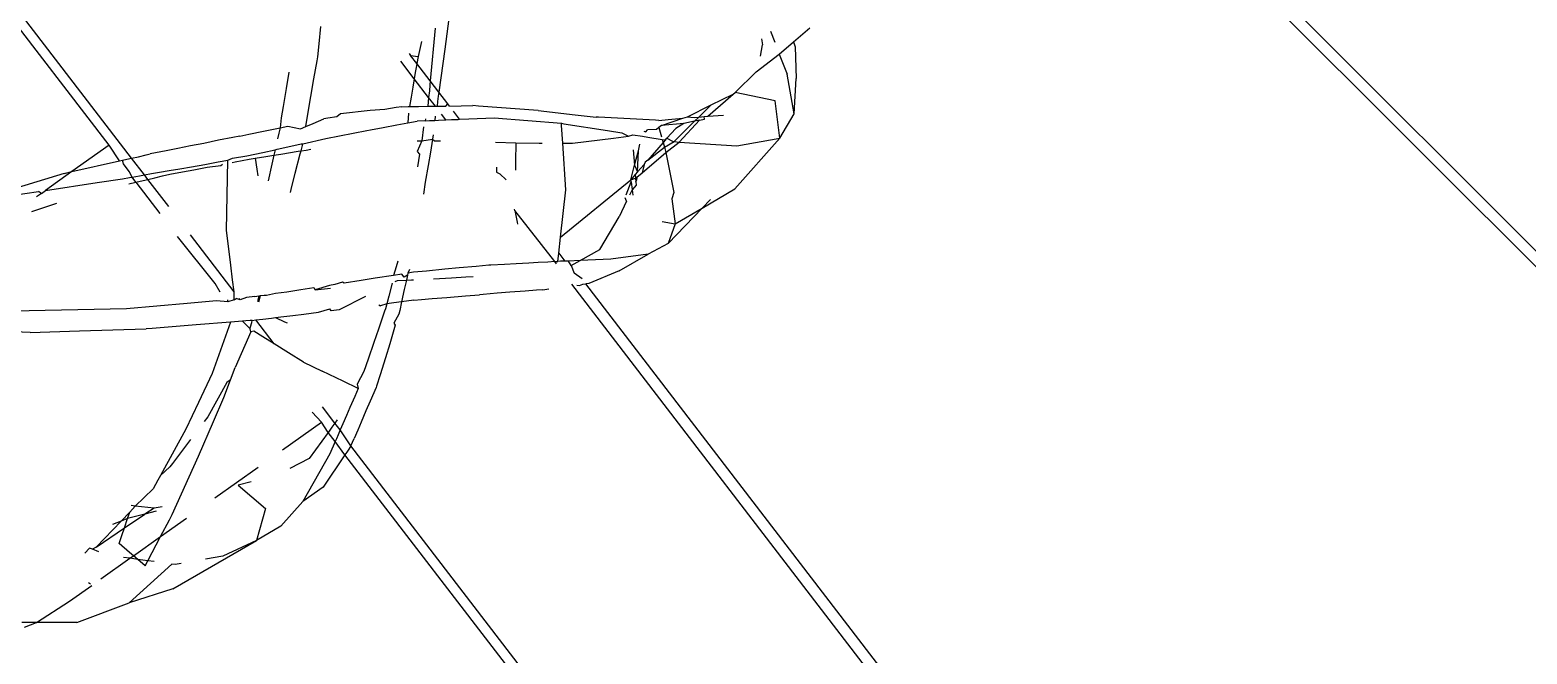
# Model space of a CAD drawing. Header units: inches. Extents: x 3324238 to 135265466, y -1036581 to 20094598.
# Drawn here: x 3354737.282 to 3354738.317, y -519090.799 to -519090.368 of the extents above; entities that cross this region are included whole.
import ezdxf

# ---------------------------------------------------------------- set-up
doc = ezdxf.new("R2010")
doc.units = ezdxf.units.IN
doc.header["$MEASUREMENT"] = 0

msp = doc.modelspace()

# ---------------------------------------------------------------- linework, layer by layer
for p, q in [((3354737.3525, -519090.4565, 0.0027), (3354736.2404, -519089.0075, 0.0027)), ((3354737.337, -519090.4475, 0.0027), (3354736.2478, -519089.0301, 0.0027)), ((3354738.0282, -519090.2262, 0.0027), (3354739.2769, -519091.4746, 0.0027)), ((3354738.0246, -519090.2336, 0.0027), (3354739.2713, -519091.48, 0.0027)), ((3354737.5731, -519090.3495, 0.0027), (3354737.5689, -519090.3813, 0.0027)), ((3354737.482, -519090.3775, 0.0027), (3354737.4832, -519090.3656, 0.0027)), ((3354737.5623, -519090.3666, 0.0027), (3354737.5588, -519090.4032, 0.0027)), ((3354737.7876, -519090.3741, 0.0027), (3354737.7884, -519090.3783, 0.0027)), ((3354737.7938, -519090.3687, 0.0027), (3354737.7968, -519090.3764, 0.0027)), ((3354737.8098, -519090.3762, 0.0027), (3354737.8211, -519090.3664, 0.0027)), ((3354737.4811, -519090.3866, 0.0027), (3354737.482, -519090.3775, 0.0027)), ((3354737.5442, -519090.3841, 0.0027), (3354737.5452, -519090.3855, 0.0027)), ((3354737.5452, -519090.3855, 0.0027), (3354737.5504, -519090.3862, 0.0027)), ((3354737.5496, -519090.3912, 0.0027), (3354737.5452, -519090.3855, 0.0027)), ((3354737.5504, -519090.3862, 0.0027), (3354737.5496, -519090.3912, 0.0027)), ((3354737.5527, -519090.3759, 0.0027), (3354737.5504, -519090.3862, 0.0027)), ((3354737.5689, -519090.3813, 0.0027), (3354737.5648, -519090.411, 0.0027)), ((3354737.7839, -519090.3969, 0.0027), (3354737.8, -519090.3846, 0.0027)), ((3354737.787, -519090.386, 0.0027), (3354737.7884, -519090.3783, 0.0027)), ((3354737.8, -519090.3846, 0.0027), (3354737.8098, -519090.3762, 0.0027)), ((3354737.8, -519090.3846, 0.0027), (3354737.8055, -519090.3984, 0.0027)), ((3354737.8098, -519090.3762, 0.0027), (3354737.8109, -519090.3795, 0.0027)), ((3354737.8109, -519090.3795, 0.0027), (3354737.8116, -519090.4015, 0.0027)), ((3354737.4785, -519090.4018, 0.0027), (3354737.4806, -519090.3893, 0.0027)), ((3354737.4806, -519090.3893, 0.0027), (3354737.4811, -519090.3866, 0.0027)), ((3354737.5478, -519090.4016, 0.0027), (3354737.5385, -519090.3895, 0.0027)), ((3354737.5491, -519090.3938, 0.0027), (3354737.5485, -519090.3974, 0.0027)), ((3354737.5496, -519090.3912, 0.0027), (3354737.5491, -519090.3938, 0.0027)), ((3354737.5588, -519090.4032, 0.0027), (3354737.5496, -519090.3912, 0.0027)), ((3354737.4612, -519090.3971, 0.0027), (3354737.4593, -519090.4083, 0.0027)), ((3354737.4764, -519090.4138, 0.0027), (3354737.4785, -519090.4018, 0.0027)), ((3354737.5478, -519090.4016, 0.0027), (3354737.5469, -519090.4074, 0.0027)), ((3354737.5485, -519090.3974, 0.0027), (3354737.5478, -519090.4016, 0.0027)), ((3354737.5577, -519090.4145, 0.0027), (3354737.5478, -519090.4016, 0.0027)), ((3354737.5585, -519090.406, 0.0027), (3354737.5582, -519090.4099, 0.0027)), ((3354737.5588, -519090.4032, 0.0027), (3354737.5585, -519090.406, 0.0027)), ((3354737.5648, -519090.411, 0.0027), (3354737.5588, -519090.4032, 0.0027)), ((3354737.7696, -519090.4111, 0.0027), (3354737.7839, -519090.3969, 0.0027)), ((3354737.8103, -519090.4258, 0.0027), (3354737.8055, -519090.3984, 0.0027)), ((3354737.8103, -519090.4258, 0.0027), (3354737.8116, -519090.4015, 0.0027)), ((3354737.4593, -519090.4083, 0.0027), (3354737.4572, -519090.4208, 0.0027)), ((3354737.4741, -519090.4275, 0.0027), (3354737.4764, -519090.4138, 0.0027)), ((3354737.5457, -519090.4143, 0.0027), (3354737.5446, -519090.4209, 0.0027)), ((3354737.5469, -519090.4074, 0.0027), (3354737.5457, -519090.4143, 0.0027)), ((3354737.5577, -519090.4145, 0.0027), (3354737.5571, -519090.4207, 0.0027)), ((3354737.5582, -519090.4099, 0.0027), (3354737.5577, -519090.4145, 0.0027)), ((3354737.5624, -519090.4206, 0.0027), (3354737.5577, -519090.4145, 0.0027)), ((3354737.5644, -519090.4137, 0.0027), (3354737.5639, -519090.4173, 0.0027)), ((3354737.5648, -519090.411, 0.0027), (3354737.5644, -519090.4137, 0.0027)), ((3354737.571, -519090.419, 0.0027), (3354737.5648, -519090.411, 0.0027)), ((3354737.7505, -519090.4276, 0.0027), (3354737.7682, -519090.4122, 0.0027)), ((3354737.753, -519090.4196, 0.0027), (3354737.7682, -519090.4122, 0.0027)), ((3354737.7682, -519090.4122, 0.0027), (3354737.7696, -519090.4111, 0.0027)), ((3354737.7971, -519090.417, 0.0027), (3354737.7696, -519090.4111, 0.0027)), ((3354737.8004, -519090.4428, 0.0027), (3354737.7971, -519090.417, 0.0027)), ((3354737.4572, -519090.4208, 0.0027), (3354737.4559, -519090.4287, 0.0027)), ((3354737.4729, -519090.4347, 0.0027), (3354737.4741, -519090.4275, 0.0027)), ((3354737.4969, -519090.4258, 0.0027), (3354737.4943, -519090.4279, 0.0027)), ((3354737.5174, -519090.4237, 0.0027), (3354737.4969, -519090.4258, 0.0027)), ((3354737.5274, -519090.4228, 0.0027), (3354737.5174, -519090.4237, 0.0027)), ((3354737.5353, -519090.4216, 0.0027), (3354737.5274, -519090.4228, 0.0027)), ((3354737.5392, -519090.421, 0.0027), (3354737.5353, -519090.4216, 0.0027)), ((3354737.5392, -519090.421, 0.0027), (3354737.5435, -519090.4209, 0.0027)), ((3354737.5438, -519090.4254, 0.0027), (3354737.5434, -519090.4321, 0.0027)), ((3354737.5435, -519090.4209, 0.0027), (3354737.5446, -519090.4209, 0.0027)), ((3354737.5446, -519090.4209, 0.0027), (3354737.5507, -519090.4208, 0.0027)), ((3354737.5507, -519090.4208, 0.0027), (3354737.5571, -519090.4207, 0.0027)), ((3354737.5571, -519090.4207, 0.0027), (3354737.5624, -519090.4206, 0.0027)), ((3354737.5623, -519090.4274, 0.0027), (3354737.5621, -519090.4304, 0.0027)), ((3354737.5624, -519090.4206, 0.0027), (3354737.5635, -519090.4206, 0.0027)), ((3354737.5639, -519090.4173, 0.0027), (3354737.5635, -519090.4206, 0.0027)), ((3354737.5635, -519090.4206, 0.0027), (3354737.5664, -519090.4206, 0.0027)), ((3354737.5664, -519090.4206, 0.0027), (3354737.5697, -519090.4205, 0.0027)), ((3354737.5697, -519090.4301, 0.0027), (3354737.5667, -519090.4262, 0.0027)), ((3354737.5697, -519090.4205, 0.0027), (3354737.571, -519090.419, 0.0027)), ((3354737.5721, -519090.4205, 0.0027), (3354737.571, -519090.419, 0.0027)), ((3354737.5721, -519090.4205, 0.0027), (3354737.5882, -519090.4202, 0.0027)), ((3354737.5791, -519090.4296, 0.0027), (3354737.5748, -519090.424, 0.0027)), ((3354737.5922, -519090.4205, 0.0027), (3354737.5882, -519090.4202, 0.0027)), ((3354737.6333, -519090.4237, 0.0027), (3354737.5922, -519090.4205, 0.0027)), ((3354737.6333, -519090.4237, 0.0027), (3354737.659, -519090.4265, 0.0027)), ((3354737.659, -519090.4265, 0.0027), (3354737.6735, -519090.4281, 0.0027)), ((3354737.7366, -519090.428, 0.0027), (3354737.753, -519090.4196, 0.0027)), ((3354737.7444, -519090.4281, 0.0027), (3354737.753, -519090.4196, 0.0027)), ((3354737.7505, -519090.4276, 0.0027), (3354737.7614, -519090.4267, 0.0027)), ((3354737.8004, -519090.4428, 0.0027), (3354737.8103, -519090.4258, 0.0027)), ((3354737.4436, -519090.4379, 0.0027), (3354737.4551, -519090.4355, 0.0027)), ((3354737.4551, -519090.4355, 0.0027), (3354737.4541, -519090.4393, 0.0027)), ((3354737.4559, -519090.4287, 0.0027), (3354737.4551, -519090.4355, 0.0027)), ((3354737.4551, -519090.4355, 0.0027), (3354737.4604, -519090.4345, 0.0027)), ((3354737.4604, -519090.4345, 0.0027), (3354737.4692, -519090.4362, 0.0027)), ((3354737.4692, -519090.4362, 0.0027), (3354737.4729, -519090.4347, 0.0027)), ((3354737.4729, -519090.4347, 0.0027), (3354737.4779, -519090.4325, 0.0027)), ((3354737.4779, -519090.4325, 0.0027), (3354737.4854, -519090.4293, 0.0027)), ((3354737.4881, -519090.4288, 0.0027), (3354737.4854, -519090.4293, 0.0027)), ((3354737.4867, -519090.4429, 0.0027), (3354737.5151, -519090.4375, 0.0027)), ((3354737.4943, -519090.4279, 0.0027), (3354737.4881, -519090.4288, 0.0027)), ((3354737.5151, -519090.4375, 0.0027), (3354737.5176, -519090.437, 0.0027)), ((3354737.5176, -519090.437, 0.0027), (3354737.5264, -519090.4354, 0.0027)), ((3354737.5264, -519090.4354, 0.0027), (3354737.5357, -519090.4336, 0.0027)), ((3354737.5357, -519090.4336, 0.0027), (3354737.5434, -519090.4321, 0.0027)), ((3354737.5434, -519090.4321, 0.0027), (3354737.5497, -519090.431, 0.0027)), ((3354737.5553, -519090.4307, 0.0027), (3354737.5497, -519090.431, 0.0027)), ((3354737.5542, -519090.4348, 0.0027), (3354737.5529, -519090.4445, 0.0027)), ((3354737.5555, -519090.4294, 0.0027), (3354737.5553, -519090.4307, 0.0027)), ((3354737.5553, -519090.4307, 0.0027), (3354737.5582, -519090.4306, 0.0027)), ((3354737.5582, -519090.4306, 0.0027), (3354737.5621, -519090.4304, 0.0027)), ((3354737.5621, -519090.4304, 0.0027), (3354737.5645, -519090.4303, 0.0027)), ((3354737.5645, -519090.4303, 0.0027), (3354737.5697, -519090.4301, 0.0027)), ((3354737.5697, -519090.4301, 0.0027), (3354737.5736, -519090.4299, 0.0027)), ((3354737.5736, -519090.4299, 0.0027), (3354737.5767, -519090.4297, 0.0027)), ((3354737.5767, -519090.4297, 0.0027), (3354737.5781, -519090.4297, 0.0027)), ((3354737.5781, -519090.4297, 0.0027), (3354737.5791, -519090.4296, 0.0027)), ((3354737.5791, -519090.4296, 0.0027), (3354737.5854, -519090.4294, 0.0027)), ((3354737.5854, -519090.4294, 0.0027), (3354737.6031, -519090.4286, 0.0027)), ((3354737.6031, -519090.4286, 0.0027), (3354737.6495, -519090.4324, 0.0027)), ((3354737.6496, -519090.4339, 0.0027), (3354737.6495, -519090.4324, 0.0027)), ((3354737.6495, -519090.4324, 0.0027), (3354737.6512, -519090.4327, 0.0027)), ((3354737.6504, -519090.4461, 0.0027), (3354737.6496, -519090.4339, 0.0027)), ((3354737.6512, -519090.4327, 0.0027), (3354737.6813, -519090.4375, 0.0027)), ((3354737.6751, -519090.4283, 0.0027), (3354737.6735, -519090.4281, 0.0027)), ((3354737.7144, -519090.4303, 0.0027), (3354737.6751, -519090.4283, 0.0027)), ((3354737.6813, -519090.4375, 0.0027), (3354737.6913, -519090.4391, 0.0027)), ((3354737.7078, -519090.4384, 0.0027), (3354737.7089, -519090.437, 0.0027)), ((3354737.7152, -519090.4368, 0.0027), (3354737.7089, -519090.437, 0.0027)), ((3354737.7168, -519090.4304, 0.0027), (3354737.7144, -519090.4303, 0.0027)), ((3354737.7167, -519090.4354, 0.0027), (3354737.7152, -519090.4368, 0.0027)), ((3354737.7185, -519090.4339, 0.0027), (3354737.7167, -519090.4354, 0.0027)), ((3354737.7167, -519090.4354, 0.0027), (3354737.7186, -519090.4417, 0.0027)), ((3354737.7168, -519090.4304, 0.0027), (3354737.7232, -519090.4299, 0.0027)), ((3354737.7185, -519090.4339, 0.0027), (3354737.7334, -519090.429, 0.0027)), ((3354737.7341, -519090.4326, 0.0027), (3354737.7185, -519090.4339, 0.0027)), ((3354737.7284, -519090.4361, 0.0027), (3354737.7223, -519090.4428, 0.0027)), ((3354737.7232, -519090.4299, 0.0027), (3354737.7334, -519090.429, 0.0027)), ((3354737.7274, -519090.4449, 0.0027), (3354737.7414, -519090.431, 0.0027)), ((3354737.7341, -519090.4326, 0.0027), (3354737.7284, -519090.4361, 0.0027)), ((3354737.7308, -519090.4455, 0.0027), (3354737.7449, -519090.4303, 0.0027)), ((3354737.7334, -519090.429, 0.0027), (3354737.7366, -519090.428, 0.0027)), ((3354737.7414, -519090.431, 0.0027), (3354737.7341, -519090.4326, 0.0027)), ((3354737.7366, -519090.428, 0.0027), (3354737.7412, -519090.4284, 0.0027)), ((3354737.7412, -519090.4284, 0.0027), (3354737.7444, -519090.4281, 0.0027)), ((3354737.7444, -519090.4281, 0.0027), (3354737.7414, -519090.431, 0.0027)), ((3354737.7449, -519090.4303, 0.0027), (3354737.7414, -519090.431, 0.0027)), ((3354737.7444, -519090.4281, 0.0027), (3354737.7481, -519090.4278, 0.0027)), ((3354737.7449, -519090.4303, 0.0027), (3354737.7482, -519090.4296, 0.0027)), ((3354737.7481, -519090.4278, 0.0027), (3354737.7505, -519090.4276, 0.0027)), ((3354737.7482, -519090.4296, 0.0027), (3354737.7481, -519090.4278, 0.0027)), ((3354737.337, -519090.4475, 0.0027), (3354737.3113, -519090.4658, 0.0027)), ((3354737.3442, -519090.4584, 0.0027), (3354737.337, -519090.4475, 0.0027)), ((3354737.3933, -519090.4481, 0.0027), (3354737.3844, -519090.4498, 0.0027)), ((3354737.4024, -519090.4463, 0.0027), (3354737.3933, -519090.4481, 0.0027)), ((3354737.4126, -519090.4442, 0.0027), (3354737.4024, -519090.4463, 0.0027)), ((3354737.4224, -519090.4423, 0.0027), (3354737.4126, -519090.4442, 0.0027)), ((3354737.4273, -519090.4413, 0.0027), (3354737.4224, -519090.4423, 0.0027)), ((3354737.4273, -519090.4413, 0.0027), (3354737.4335, -519090.44, 0.0027)), ((3354737.4335, -519090.44, 0.0027), (3354737.4436, -519090.4379, 0.0027)), ((3354737.453, -519090.4504, 0.0027), (3354737.4645, -519090.4478, 0.0027)), ((3354737.4541, -519090.4393, 0.0027), (3354737.4533, -519090.4431, 0.0027)), ((3354737.4645, -519090.4478, 0.0027), (3354737.4697, -519090.4466, 0.0027)), ((3354737.4696, -519090.4514, 0.0027), (3354737.4705, -519090.4477, 0.0027)), ((3354737.4697, -519090.4466, 0.0027), (3354737.4708, -519090.4466, 0.0027)), ((3354737.4705, -519090.4477, 0.0027), (3354737.4708, -519090.4466, 0.0027)), ((3354737.4708, -519090.4466, 0.0027), (3354737.4867, -519090.4429, 0.0027)), ((3354737.5498, -519090.4445, 0.0027), (3354737.5529, -519090.4445, 0.0027)), ((3354737.5529, -519090.4445, 0.0027), (3354737.5499, -519090.4519, 0.0027)), ((3354737.5529, -519090.4445, 0.0027), (3354737.5603, -519090.4435, 0.0027)), ((3354737.5603, -519090.4435, 0.0027), (3354737.5589, -519090.4523, 0.0027)), ((3354737.5608, -519090.4403, 0.0027), (3354737.5603, -519090.4435, 0.0027)), ((3354737.5603, -519090.4435, 0.0027), (3354737.5617, -519090.4445, 0.0027)), ((3354737.5617, -519090.4445, 0.0027), (3354737.5658, -519090.4445, 0.0027)), ((3354737.6038, -519090.4455, 0.0027), (3354737.6179, -519090.446, 0.0027)), ((3354737.6179, -519090.446, 0.0027), (3354737.6178, -519090.4589, 0.0027)), ((3354737.6179, -519090.446, 0.0027), (3354737.6341, -519090.4461, 0.0027)), ((3354737.6341, -519090.4461, 0.0027), (3354737.6361, -519090.4461, 0.0027)), ((3354737.6504, -519090.4461, 0.0027), (3354737.6572, -519090.4461, 0.0027)), ((3354737.6526, -519090.4783, 0.0027), (3354737.6504, -519090.4461, 0.0027)), ((3354737.6572, -519090.4461, 0.0027), (3354737.6855, -519090.4426, 0.0027)), ((3354737.6855, -519090.4426, 0.0027), (3354737.6958, -519090.4413, 0.0027)), ((3354737.6913, -519090.4391, 0.0027), (3354737.6958, -519090.4413, 0.0027)), ((3354737.6958, -519090.4413, 0.0027), (3354737.6988, -519090.4403, 0.0027)), ((3354737.6988, -519090.4403, 0.0027), (3354737.7054, -519090.4414, 0.0027)), ((3354737.7026, -519090.4514, 0.0027), (3354737.7036, -519090.4468, 0.0027)), ((3354737.7054, -519090.4414, 0.0027), (3354737.7092, -519090.442, 0.0027)), ((3354737.7063, -519090.4379, 0.0027), (3354737.7078, -519090.4384, 0.0027)), ((3354737.7092, -519090.442, 0.0027), (3354737.7191, -519090.4436, 0.0027)), ((3354737.7197, -519090.4457, 0.0027), (3354737.7092, -519090.4579, 0.0027)), ((3354737.7191, -519090.4436, 0.0027), (3354737.7197, -519090.4457, 0.0027)), ((3354737.7191, -519090.4436, 0.0027), (3354737.7213, -519090.4439, 0.0027)), ((3354737.7213, -519090.4439, 0.0027), (3354737.7197, -519090.4457, 0.0027)), ((3354737.7197, -519090.4457, 0.0027), (3354737.7207, -519090.449, 0.0027)), ((3354737.7207, -519090.449, 0.0027), (3354737.7274, -519090.4449, 0.0027)), ((3354737.7213, -519090.4439, 0.0027), (3354737.7223, -519090.4428, 0.0027)), ((3354737.7216, -519090.4526, 0.0027), (3354737.7308, -519090.4455, 0.0027)), ((3354737.7223, -519090.4428, 0.0027), (3354737.7262, -519090.4447, 0.0027)), ((3354737.7262, -519090.4447, 0.0027), (3354737.7274, -519090.4449, 0.0027)), ((3354737.7274, -519090.4449, 0.0027), (3354737.7308, -519090.4455, 0.0027)), ((3354737.7308, -519090.4455, 0.0027), (3354737.7706, -519090.4481, 0.0027)), ((3354737.7693, -519090.4776, 0.0027), (3354737.8004, -519090.4428, 0.0027)), ((3354737.7706, -519090.4481, 0.0027), (3354737.8004, -519090.4428, 0.0027)), ((3354737.3113, -519090.4658, 0.0027), (3354737.3442, -519090.4584, 0.0027)), ((3354737.3442, -519090.4584, 0.0027), (3354737.3463, -519090.4579, 0.0027)), ((3354737.3463, -519090.4579, 0.0027), (3354737.3492, -519090.4573, 0.0027)), ((3354737.3468, -519090.4604, 0.0027), (3354737.3463, -519090.4579, 0.0027)), ((3354737.3492, -519090.4573, 0.0027), (3354737.3525, -519090.4565, 0.0027)), ((3354737.3525, -519090.4565, 0.0027), (3354737.3573, -519090.4555, 0.0027)), ((3354737.3614, -519090.4681, 0.0027), (3354737.3525, -519090.4565, 0.0027)), ((3354737.3573, -519090.4555, 0.0027), (3354737.3626, -519090.4542, 0.0027)), ((3354737.3626, -519090.4542, 0.0027), (3354737.3654, -519090.4536, 0.0027)), ((3354737.3691, -519090.4529, 0.0027), (3354737.3654, -519090.4536, 0.0027)), ((3354737.3764, -519090.4514, 0.0027), (3354737.3691, -519090.4529, 0.0027)), ((3354737.3844, -519090.4498, 0.0027), (3354737.3764, -519090.4514, 0.0027)), ((3354737.4122, -519090.4591, 0.0027), (3354737.4189, -519090.458, 0.0027)), ((3354737.4181, -519090.5064, 0.0027), (3354737.4189, -519090.458, 0.0027)), ((3354737.4189, -519090.458, 0.0027), (3354737.4221, -519090.4566, 0.0027)), ((3354737.4221, -519090.4566, 0.0027), (3354737.4321, -519090.455, 0.0027)), ((3354737.424, -519090.4591, 0.0027), (3354737.4338, -519090.4573, 0.0027)), ((3354737.4321, -519090.455, 0.0027), (3354737.4431, -519090.4526, 0.0027)), ((3354737.4338, -519090.4573, 0.0027), (3354737.4378, -519090.4565, 0.0027)), ((3354737.4378, -519090.4565, 0.0027), (3354737.4452, -519090.4553, 0.0027)), ((3354737.4378, -519090.4565, 0.0027), (3354737.439, -519090.4641, 0.0027)), ((3354737.4431, -519090.4526, 0.0027), (3354737.4516, -519090.4507, 0.0027)), ((3354737.4452, -519090.4553, 0.0027), (3354737.4508, -519090.4544, 0.0027)), ((3354737.4508, -519090.4544, 0.0027), (3354737.4494, -519090.4607, 0.0027)), ((3354737.4516, -519090.4507, 0.0027), (3354737.4508, -519090.4544, 0.0027)), ((3354737.4508, -519090.4544, 0.0027), (3354737.4555, -519090.4537, 0.0027)), ((3354737.4516, -519090.4507, 0.0027), (3354737.453, -519090.4504, 0.0027)), ((3354737.4555, -519090.4537, 0.0027), (3354737.4676, -519090.4517, 0.0027)), ((3354737.4656, -519090.4669, 0.0027), (3354737.469, -519090.4536, 0.0027)), ((3354737.4676, -519090.4517, 0.0027), (3354737.4696, -519090.4514, 0.0027)), ((3354737.469, -519090.4536, 0.0027), (3354737.4696, -519090.4514, 0.0027)), ((3354737.4696, -519090.4514, 0.0027), (3354737.473, -519090.4509, 0.0027)), ((3354737.473, -519090.4509, 0.0027), (3354737.4763, -519090.4503, 0.0027)), ((3354737.5499, -519090.4519, 0.0027), (3354737.5513, -519090.4538, 0.0027)), ((3354737.5513, -519090.4538, 0.0027), (3354737.55, -519090.4625, 0.0027)), ((3354737.5589, -519090.4523, 0.0027), (3354737.5574, -519090.4616, 0.0027)), ((3354737.6991, -519090.4507, 0.0027), (3354737.7, -519090.4614, 0.0027)), ((3354737.7, -519090.4614, 0.0027), (3354737.7026, -519090.4514, 0.0027)), ((3354737.7019, -519090.4659, 0.0027), (3354737.7026, -519090.4514, 0.0027)), ((3354737.7053, -519090.4667, 0.0027), (3354737.7216, -519090.4526, 0.0027)), ((3354737.7092, -519090.4579, 0.0027), (3354737.7073, -519090.4593, 0.0027)), ((3354737.7092, -519090.4579, 0.0027), (3354737.7207, -519090.449, 0.0027)), ((3354737.7207, -519090.449, 0.0027), (3354737.7216, -519090.4526, 0.0027)), ((3354737.7216, -519090.4526, 0.0027), (3354737.7272, -519090.4803, 0.0027)), ((3354737.3059, -519090.4671, 0.0027), (3354737.2548, -519090.4827, 0.0027)), ((3354737.3113, -519090.4658, 0.0027), (3354737.2931, -519090.4788, 0.0027)), ((3354737.3059, -519090.4671, 0.0027), (3354737.3113, -519090.4658, 0.0027)), ((3354737.3509, -519090.4657, 0.0027), (3354737.3468, -519090.4604, 0.0027)), ((3354737.3528, -519090.4696, 0.0027), (3354737.3509, -519090.4657, 0.0027)), ((3354737.3528, -519090.4696, 0.0027), (3354737.358, -519090.4687, 0.0027)), ((3354737.358, -519090.4687, 0.0027), (3354737.3614, -519090.4681, 0.0027)), ((3354737.3614, -519090.4681, 0.0027), (3354737.3663, -519090.4672, 0.0027)), ((3354737.3637, -519090.4712, 0.0027), (3354737.3614, -519090.4681, 0.0027)), ((3354737.3663, -519090.4672, 0.0027), (3354737.3718, -519090.4663, 0.0027)), ((3354737.3685, -519090.4701, 0.0027), (3354737.3738, -519090.4688, 0.0027)), ((3354737.3718, -519090.4663, 0.0027), (3354737.3784, -519090.4651, 0.0027)), ((3354737.3738, -519090.4688, 0.0027), (3354737.379, -519090.4676, 0.0027)), ((3354737.3784, -519090.4651, 0.0027), (3354737.3859, -519090.4638, 0.0027)), ((3354737.379, -519090.4676, 0.0027), (3354737.3876, -519090.4659, 0.0027)), ((3354737.3859, -519090.4638, 0.0027), (3354737.3939, -519090.4624, 0.0027)), ((3354737.3876, -519090.4659, 0.0027), (3354737.3955, -519090.4645, 0.0027)), ((3354737.3939, -519090.4624, 0.0027), (3354737.4031, -519090.4608, 0.0027)), ((3354737.3955, -519090.4645, 0.0027), (3354737.4046, -519090.4628, 0.0027)), ((3354737.4031, -519090.4608, 0.0027), (3354737.4122, -519090.4591, 0.0027)), ((3354737.4046, -519090.4628, 0.0027), (3354737.4141, -519090.4617, 0.0027)), ((3354737.4141, -519090.4617, 0.0027), (3354737.4154, -519090.4607, 0.0027)), ((3354737.4219, -519090.4595, 0.0027), (3354737.424, -519090.4591, 0.0027)), ((3354737.439, -519090.4641, 0.0027), (3354737.4397, -519090.4687, 0.0027)), ((3354737.4494, -519090.4607, 0.0027), (3354737.4468, -519090.4723, 0.0027)), ((3354737.4627, -519090.4781, 0.0027), (3354737.4656, -519090.4669, 0.0027)), ((3354737.5574, -519090.4616, 0.0027), (3354737.5554, -519090.4732, 0.0027)), ((3354737.6046, -519090.4628, 0.0027), (3354737.6047, -519090.4662, 0.0027)), ((3354737.6047, -519090.4662, 0.0027), (3354737.607, -519090.4674, 0.0027)), ((3354737.6112, -519090.4714, 0.0027), (3354737.607, -519090.4674, 0.0027)), ((3354737.6178, -519090.4589, 0.0027), (3354737.6177, -519090.4648, 0.0027)), ((3354737.6974, -519090.4715, 0.0027), (3354737.7, -519090.4614, 0.0027)), ((3354737.7005, -519090.4677, 0.0027), (3354737.6974, -519090.4715, 0.0027)), ((3354737.7, -519090.4614, 0.0027), (3354737.7019, -519090.4659, 0.0027)), ((3354737.7019, -519090.4659, 0.0027), (3354737.7005, -519090.4677, 0.0027)), ((3354737.7005, -519090.4677, 0.0027), (3354737.7007, -519090.4703, 0.0027)), ((3354737.7016, -519090.4696, 0.0027), (3354737.7053, -519090.4667, 0.0027)), ((3354737.7066, -519090.4608, 0.0027), (3354737.7019, -519090.4659, 0.0027)), ((3354737.7066, -519090.4608, 0.0027), (3354737.7053, -519090.4667, 0.0027)), ((3354737.7073, -519090.4593, 0.0027), (3354737.7066, -519090.4608, 0.0027)), ((3354737.2902, -519090.4809, 0.0027), (3354737.2931, -519090.4788, 0.0027)), ((3354737.2931, -519090.4788, 0.0027), (3354737.3286, -519090.4733, 0.0027)), ((3354737.3286, -519090.4733, 0.0027), (3354737.3461, -519090.4707, 0.0027)), ((3354737.3461, -519090.4707, 0.0027), (3354737.3511, -519090.4699, 0.0027)), ((3354737.3505, -519090.4743, 0.0027), (3354737.3555, -519090.4731, 0.0027)), ((3354737.3511, -519090.4699, 0.0027), (3354737.3528, -519090.4696, 0.0027)), ((3354737.3555, -519090.4731, 0.0027), (3354737.3528, -519090.4696, 0.0027)), ((3354737.3555, -519090.4731, 0.0027), (3354737.3605, -519090.472, 0.0027)), ((3354737.3555, -519090.4731, 0.0027), (3354737.372, -519090.4948, 0.0027)), ((3354737.3605, -519090.472, 0.0027), (3354737.3637, -519090.4712, 0.0027)), ((3354737.3637, -519090.4712, 0.0027), (3354737.3685, -519090.4701, 0.0027)), ((3354737.3782, -519090.49, 0.0027), (3354737.3637, -519090.4712, 0.0027)), ((3354737.4622, -519090.4803, 0.0027), (3354737.4627, -519090.4781, 0.0027)), ((3354737.5554, -519090.4732, 0.0027), (3354737.5541, -519090.4813, 0.0027)), ((3354737.6488, -519090.5111, 0.0027), (3354737.6974, -519090.4715, 0.0027)), ((3354737.6488, -519090.5111, 0.0027), (3354737.6526, -519090.4783, 0.0027)), ((3354737.6942, -519090.4818, 0.0027), (3354737.6976, -519090.4728, 0.0027)), ((3354737.6983, -519090.4784, 0.0027), (3354737.6966, -519090.482, 0.0027)), ((3354737.6974, -519090.4715, 0.0027), (3354737.7007, -519090.4703, 0.0027)), ((3354737.6976, -519090.4728, 0.0027), (3354737.6974, -519090.4715, 0.0027)), ((3354737.6976, -519090.4728, 0.0027), (3354737.6983, -519090.4784, 0.0027)), ((3354737.7011, -519090.4751, 0.0027), (3354737.6983, -519090.4784, 0.0027)), ((3354737.6983, -519090.4784, 0.0027), (3354737.6988, -519090.4822, 0.0027)), ((3354737.7007, -519090.4703, 0.0027), (3354737.7016, -519090.4696, 0.0027)), ((3354737.7007, -519090.4703, 0.0027), (3354737.7009, -519090.4728, 0.0027)), ((3354737.7014, -519090.4718, 0.0027), (3354737.7007, -519090.4703, 0.0027)), ((3354737.7009, -519090.4728, 0.0027), (3354737.7014, -519090.4718, 0.0027)), ((3354737.7009, -519090.4728, 0.0027), (3354737.7011, -519090.4751, 0.0027)), ((3354737.7016, -519090.4696, 0.0027), (3354737.7014, -519090.4718, 0.0027)), ((3354737.7467, -519090.491, 0.0027), (3354737.7693, -519090.4776, 0.0027)), ((3354737.2348, -519090.4876, 0.0027), (3354737.2881, -519090.4795, 0.0027)), ((3354737.2835, -519090.4933, 0.0027), (3354737.3008, -519090.4876, 0.0027)), ((3354737.2902, -519090.4809, 0.0027), (3354737.2868, -519090.4832, 0.0027)), ((3354737.2902, -519090.4809, 0.0027), (3354737.2881, -519090.4795, 0.0027)), ((3354737.6945, -519090.4863, 0.0027), (3354737.6894, -519090.497, 0.0027)), ((3354737.6945, -519090.4863, 0.0027), (3354737.6935, -519090.4839, 0.0027)), ((3354737.7272, -519090.4803, 0.0027), (3354737.7258, -519090.4847, 0.0027)), ((3354737.7258, -519090.4847, 0.0027), (3354737.728, -519090.502, 0.0027)), ((3354737.7467, -519090.491, 0.0027), (3354737.7525, -519090.485, 0.0027)), ((3354737.6173, -519090.4928, 0.0027), (3354737.617, -519090.4918, 0.0027)), ((3354737.6173, -519090.4928, 0.0027), (3354737.6188, -519090.5007, 0.0027)), ((3354737.6448, -519090.528, 0.0027), (3354737.6173, -519090.4928, 0.0027)), ((3354737.6761, -519090.5197, 0.0027), (3354737.6894, -519090.497, 0.0027)), ((3354737.7231, -519090.5154, 0.0027), (3354737.7467, -519090.491, 0.0027)), ((3354737.728, -519090.502, 0.0027), (3354737.7467, -519090.491, 0.0027)), ((3354737.4234, -519090.5489, 0.0027), (3354737.3932, -519090.5096, 0.0027)), ((3354737.4197, -519090.5191, 0.0027), (3354737.4181, -519090.5064, 0.0027)), ((3354737.6188, -519090.5007, 0.0027), (3354737.6191, -519090.5021, 0.0027)), ((3354737.7191, -519090.5002, 0.0027), (3354737.728, -519090.502, 0.0027)), ((3354737.728, -519090.502, 0.0027), (3354737.7231, -519090.5154, 0.0027)), ((3354737.4103, -519090.5432, 0.0027), (3354737.3843, -519090.5107, 0.0027)), ((3354737.4211, -519090.5304, 0.0027), (3354737.4197, -519090.5191, 0.0027)), ((3354737.6476, -519090.5221, 0.0027), (3354737.6488, -519090.5111, 0.0027)), ((3354737.6624, -519090.5272, 0.0027), (3354737.6761, -519090.5197, 0.0027)), ((3354737.7231, -519090.5154, 0.0027), (3354737.7093, -519090.5228, 0.0027)), ((3354737.4223, -519090.5406, 0.0027), (3354737.4211, -519090.5304, 0.0027)), ((3354737.5364, -519090.5277, 0.0027), (3354737.5352, -519090.5316, 0.0027)), ((3354737.5994, -519090.5305, 0.0027), (3354737.5906, -519090.5313, 0.0027)), ((3354737.6006, -519090.5304, 0.0027), (3354737.5994, -519090.5305, 0.0027)), ((3354737.6102, -519090.5299, 0.0027), (3354737.6006, -519090.5304, 0.0027)), ((3354737.6181, -519090.5295, 0.0027), (3354737.6102, -519090.5299, 0.0027)), ((3354737.627, -519090.529, 0.0027), (3354737.6181, -519090.5295, 0.0027)), ((3354737.6334, -519090.5286, 0.0027), (3354737.627, -519090.529, 0.0027)), ((3354737.6401, -519090.5283, 0.0027), (3354737.6334, -519090.5286, 0.0027)), ((3354737.6448, -519090.528, 0.0027), (3354737.6401, -519090.5283, 0.0027)), ((3354737.6448, -519090.528, 0.0027), (3354737.6469, -519090.5279, 0.0027)), ((3354737.646, -519090.5296, 0.0027), (3354737.6448, -519090.528, 0.0027)), ((3354737.6469, -519090.5279, 0.0027), (3354737.6476, -519090.5221, 0.0027)), ((3354737.6489, -519090.5278, 0.0027), (3354737.6469, -519090.5279, 0.0027)), ((3354737.6476, -519090.5221, 0.0027), (3354737.6519, -519090.5277, 0.0027)), ((3354737.6519, -519090.5277, 0.0027), (3354737.6489, -519090.5278, 0.0027)), ((3354737.6543, -519090.5276, 0.0027), (3354737.6519, -519090.5277, 0.0027)), ((3354737.6624, -519090.5272, 0.0027), (3354737.6543, -519090.5276, 0.0027)), ((3354737.6561, -519090.5306, 0.0027), (3354737.6543, -519090.5276, 0.0027)), ((3354737.6561, -519090.5306, 0.0027), (3354737.6624, -519090.5272, 0.0027)), ((3354737.6561, -519090.5306, 0.0027), (3354737.6582, -519090.5359, 0.0027)), ((3354737.6835, -519090.5262, 0.0027), (3354737.6624, -519090.5272, 0.0027)), ((3354737.7093, -519090.5228, 0.0027), (3354737.6835, -519090.5262, 0.0027)), ((3354737.6893, -519090.5343, 0.0027), (3354737.7093, -519090.5228, 0.0027)), ((3354737.4234, -519090.5489, 0.0027), (3354737.4223, -519090.5406, 0.0027)), ((3354737.511, -519090.541, 0.0027), (3354737.4994, -519090.5428, 0.0027)), ((3354737.5207, -519090.5395, 0.0027), (3354737.511, -519090.541, 0.0027)), ((3354737.5334, -519090.5375, 0.0027), (3354737.5207, -519090.5395, 0.0027)), ((3354737.5352, -519090.5316, 0.0027), (3354737.5334, -519090.5375, 0.0027)), ((3354737.5391, -519090.5366, 0.0027), (3354737.5334, -519090.5375, 0.0027)), ((3354737.5347, -519090.5417, 0.0027), (3354737.5361, -519090.541, 0.0027)), ((3354737.5361, -519090.541, 0.0027), (3354737.5424, -519090.5409, 0.0027)), ((3354737.5407, -519090.5387, 0.0027), (3354737.5391, -519090.5366, 0.0027)), ((3354737.5431, -519090.5374, 0.0027), (3354737.5407, -519090.5387, 0.0027)), ((3354737.5424, -519090.5409, 0.0027), (3354737.5409, -519090.5473, 0.0027)), ((3354737.5431, -519090.5374, 0.0027), (3354737.5424, -519090.5409, 0.0027)), ((3354737.5424, -519090.5409, 0.0027), (3354737.5458, -519090.5406, 0.0027)), ((3354737.5434, -519090.5359, 0.0027), (3354737.5431, -519090.5374, 0.0027)), ((3354737.5445, -519090.5334, 0.0027), (3354737.5434, -519090.5359, 0.0027)), ((3354737.5472, -519090.5353, 0.0027), (3354737.5434, -519090.5359, 0.0027)), ((3354737.5458, -519090.5406, 0.0027), (3354737.5473, -519090.5405, 0.0027)), ((3354737.5562, -519090.5345, 0.0027), (3354737.5472, -519090.5353, 0.0027)), ((3354737.569, -519090.5333, 0.0027), (3354737.5562, -519090.5345, 0.0027)), ((3354737.5611, -519090.5398, 0.0027), (3354737.5735, -519090.5391, 0.0027)), ((3354737.5787, -519090.5324, 0.0027), (3354737.569, -519090.5333, 0.0027)), ((3354737.5735, -519090.5391, 0.0027), (3354737.5834, -519090.5386, 0.0027)), ((3354737.5906, -519090.5313, 0.0027), (3354737.5787, -519090.5324, 0.0027)), ((3354737.5834, -519090.5386, 0.0027), (3354737.5884, -519090.5383, 0.0027)), ((3354737.6637, -519090.5398, 0.0027), (3354737.6582, -519090.5359, 0.0027)), ((3354737.6893, -519090.5343, 0.0027), (3354737.6683, -519090.5431, 0.0027)), ((3354737.4137, -519090.5491, 0.0027), (3354737.4103, -519090.5432, 0.0027)), ((3354737.4234, -519090.5543, 0.0027), (3354737.4234, -519090.5489, 0.0027)), ((3354737.4391, -519090.5519, 0.0027), (3354737.4404, -519090.5516, 0.0027)), ((3354737.4416, -519090.5515, 0.0027), (3354737.4394, -519090.5556, 0.0027)), ((3354737.4404, -519090.5516, 0.0027), (3354737.4397, -519090.5546, 0.0027)), ((3354737.4404, -519090.5516, 0.0027), (3354737.4416, -519090.5515, 0.0027)), ((3354737.4405, -519090.5557, 0.0027), (3354737.4416, -519090.5515, 0.0027)), ((3354737.4416, -519090.5515, 0.0027), (3354737.444, -519090.5511, 0.0027)), ((3354737.444, -519090.5511, 0.0027), (3354737.4456, -519090.5513, 0.0027)), ((3354737.4456, -519090.5513, 0.0027), (3354737.452, -519090.5499, 0.0027)), ((3354737.452, -519090.5499, 0.0027), (3354737.4598, -519090.5488, 0.0027)), ((3354737.4598, -519090.5488, 0.0027), (3354737.4695, -519090.5473, 0.0027)), ((3354737.4695, -519090.5473, 0.0027), (3354737.4783, -519090.546, 0.0027)), ((3354737.4783, -519090.546, 0.0027), (3354737.4794, -519090.5475, 0.0027)), ((3354737.4892, -519090.5444, 0.0027), (3354737.4794, -519090.5475, 0.0027)), ((3354737.4794, -519090.5475, 0.0027), (3354737.49, -519090.5463, 0.0027)), ((3354737.4929, -519090.5438, 0.0027), (3354737.4892, -519090.5444, 0.0027)), ((3354737.4983, -519090.5421, 0.0027), (3354737.4929, -519090.5438, 0.0027)), ((3354737.4994, -519090.5428, 0.0027), (3354737.4983, -519090.5421, 0.0027)), ((3354737.5325, -519090.5428, 0.0027), (3354737.5302, -519090.5519, 0.0027)), ((3354737.5409, -519090.5473, 0.0027), (3354737.539, -519090.5558, 0.0027)), ((3354737.5832, -519090.5517, 0.0027), (3354737.5928, -519090.5509, 0.0027)), ((3354737.5954, -519090.5507, 0.0027), (3354737.5928, -519090.5509, 0.0027)), ((3354737.605, -519090.5499, 0.0027), (3354737.5954, -519090.5507, 0.0027)), ((3354737.6138, -519090.5492, 0.0027), (3354737.605, -519090.5499, 0.0027)), ((3354737.6245, -519090.5484, 0.0027), (3354737.6138, -519090.5492, 0.0027)), ((3354737.6322, -519090.5478, 0.0027), (3354737.6245, -519090.5484, 0.0027)), ((3354737.6367, -519090.5474, 0.0027), (3354737.6322, -519090.5478, 0.0027)), ((3354737.6367, -519090.5474, 0.0027), (3354737.6408, -519090.5469, 0.0027)), ((3354738.7298, -519091.9418, 0.0027), (3354737.6567, -519090.5435, 0.0027)), ((3354737.66, -519090.5442, 0.0027), (3354737.6619, -519090.5446, 0.0027)), ((3354737.6619, -519090.5446, 0.0027), (3354737.6642, -519090.5436, 0.0027)), ((3354737.6642, -519090.5436, 0.0027), (3354737.6664, -519090.5433, 0.0027)), ((3354737.6683, -519090.5431, 0.0027), (3354737.6664, -519090.5433, 0.0027)), ((3354738.7359, -519091.937, 0.0027), (3354737.6664, -519090.5433, 0.0027)), ((3354737.349, -519090.5607, 0.0027), (3354737.2705, -519090.5622, 0.0027)), ((3354737.3909, -519090.557, 0.0027), (3354737.349, -519090.5607, 0.0027)), ((3354737.4112, -519090.5552, 0.0027), (3354737.3909, -519090.557, 0.0027)), ((3354737.4189, -519090.5558, 0.0027), (3354737.4112, -519090.5552, 0.0027)), ((3354737.4234, -519090.5543, 0.0027), (3354737.4189, -519090.5558, 0.0027)), ((3354737.4189, -519090.5558, 0.0027), (3354737.419, -519090.5545, 0.0027)), ((3354737.4234, -519090.5543, 0.0027), (3354737.4247, -519090.5534, 0.0027)), ((3354737.4276, -519090.5544, 0.0027), (3354737.4247, -519090.5534, 0.0027)), ((3354737.4276, -519090.5544, 0.0027), (3354737.427, -519090.5536, 0.0027)), ((3354737.4318, -519090.5529, 0.0027), (3354737.4276, -519090.5544, 0.0027)), ((3354737.4377, -519090.552, 0.0027), (3354737.4318, -519090.5529, 0.0027)), ((3354737.4377, -519090.552, 0.0027), (3354737.4391, -519090.5519, 0.0027)), ((3354737.4397, -519090.5546, 0.0027), (3354737.4394, -519090.5556, 0.0027)), ((3354737.4816, -519090.563, 0.0027), (3354737.4894, -519090.5606, 0.0027)), ((3354737.4904, -519090.562, 0.0027), (3354737.4894, -519090.5606, 0.0027)), ((3354737.4959, -519090.5613, 0.0027), (3354737.4904, -519090.562, 0.0027)), ((3354737.5141, -519090.5521, 0.0027), (3354737.4959, -519090.5613, 0.0027)), ((3354737.5232, -519090.5578, 0.0027), (3354737.5245, -519090.5586, 0.0027)), ((3354737.5288, -519090.5571, 0.0027), (3354737.5245, -519090.5586, 0.0027)), ((3354737.5279, -519090.5607, 0.0027), (3354737.5273, -519090.5623, 0.0027)), ((3354737.5288, -519090.5571, 0.0027), (3354737.5279, -519090.5607, 0.0027)), ((3354737.5302, -519090.5519, 0.0027), (3354737.5288, -519090.5571, 0.0027)), ((3354737.5336, -519090.5565, 0.0027), (3354737.5288, -519090.5571, 0.0027)), ((3354737.539, -519090.5558, 0.0027), (3354737.5336, -519090.5565, 0.0027)), ((3354737.5377, -519090.5617, 0.0027), (3354737.5371, -519090.5644, 0.0027)), ((3354737.539, -519090.5558, 0.0027), (3354737.5377, -519090.5617, 0.0027)), ((3354737.5475, -519090.5547, 0.0027), (3354737.539, -519090.5558, 0.0027)), ((3354737.5475, -519090.5547, 0.0027), (3354737.5527, -519090.5542, 0.0027)), ((3354737.5527, -519090.5542, 0.0027), (3354737.5601, -519090.5536, 0.0027)), ((3354737.5601, -519090.5536, 0.0027), (3354737.5702, -519090.5528, 0.0027)), ((3354737.5702, -519090.5528, 0.0027), (3354737.5832, -519090.5517, 0.0027)), ((3354737.397, -519090.5717, 0.0027), (3354737.3668, -519090.5742, 0.0027)), ((3354737.4208, -519090.5698, 0.0027), (3354737.397, -519090.5717, 0.0027)), ((3354737.4208, -519090.5698, 0.0027), (3354737.4081, -519090.6053, 0.0027)), ((3354737.4291, -519090.5691, 0.0027), (3354737.4208, -519090.5698, 0.0027)), ((3354737.4315, -519090.5689, 0.0027), (3354737.4291, -519090.5691, 0.0027)), ((3354737.4343, -519090.5745, 0.0027), (3354737.4291, -519090.5691, 0.0027)), ((3354737.4345, -519090.5687, 0.0027), (3354737.4315, -519090.5689, 0.0027)), ((3354737.4359, -519090.5686, 0.0027), (3354737.4345, -519090.5687, 0.0027)), ((3354737.4347, -519090.5731, 0.0027), (3354737.4355, -519090.57, 0.0027)), ((3354737.4355, -519090.57, 0.0027), (3354737.4359, -519090.5686, 0.0027)), ((3354737.4359, -519090.5686, 0.0027), (3354737.4383, -519090.5683, 0.0027)), ((3354737.4383, -519090.5683, 0.0027), (3354737.4431, -519090.5677, 0.0027)), ((3354737.451, -519090.5848, 0.0027), (3354737.4383, -519090.5683, 0.0027)), ((3354737.4431, -519090.5677, 0.0027), (3354737.4491, -519090.567, 0.0027)), ((3354737.4491, -519090.567, 0.0027), (3354737.4518, -519090.5667, 0.0027)), ((3354737.4518, -519090.5667, 0.0027), (3354737.4556, -519090.5662, 0.0027)), ((3354737.4518, -519090.5667, 0.0027), (3354737.4581, -519090.5696, 0.0027)), ((3354737.4556, -519090.5662, 0.0027), (3354737.4638, -519090.5652, 0.0027)), ((3354737.4581, -519090.5696, 0.0027), (3354737.46, -519090.5704, 0.0027)), ((3354737.4638, -519090.5652, 0.0027), (3354737.4716, -519090.5643, 0.0027)), ((3354737.4716, -519090.5643, 0.0027), (3354737.4816, -519090.563, 0.0027)), ((3354737.5273, -519090.5623, 0.0027), (3354737.5231, -519090.5747, 0.0027)), ((3354737.5347, -519090.572, 0.0027), (3354737.5308, -519090.5849, 0.0027)), ((3354737.5371, -519090.5644, 0.0027), (3354737.5337, -519090.5706, 0.0027)), ((3354737.5337, -519090.5706, 0.0027), (3354737.5347, -519090.572, 0.0027)), ((3354737.2823, -519090.5769, 0.0027), (3354737.2604, -519090.576, 0.0027)), ((3354737.2823, -519090.5769, 0.0027), (3354737.3164, -519090.5759, 0.0027)), ((3354737.3164, -519090.5759, 0.0027), (3354737.3626, -519090.5745, 0.0027)), ((3354737.3668, -519090.5742, 0.0027), (3354737.3626, -519090.5745, 0.0027)), ((3354737.4348, -519090.5766, 0.0027), (3354737.424, -519090.6011, 0.0027)), ((3354737.4343, -519090.5745, 0.0027), (3354737.4347, -519090.5731, 0.0027)), ((3354737.4348, -519090.5766, 0.0027), (3354737.4343, -519090.5745, 0.0027)), ((3354737.4369, -519090.576, 0.0027), (3354737.4348, -519090.5766, 0.0027)), ((3354737.4431, -519090.5799, 0.0027), (3354737.4369, -519090.576, 0.0027)), ((3354737.451, -519090.5848, 0.0027), (3354737.4431, -519090.5799, 0.0027)), ((3354737.5231, -519090.5747, 0.0027), (3354737.5199, -519090.584, 0.0027)), ((3354737.4609, -519090.591, 0.0027), (3354737.451, -519090.5848, 0.0027)), ((3354737.4713, -519090.5975, 0.0027), (3354737.4609, -519090.591, 0.0027)), ((3354737.5199, -519090.584, 0.0027), (3354737.516, -519090.5955, 0.0027)), ((3354737.5308, -519090.5849, 0.0027), (3354737.5279, -519090.5944, 0.0027)), ((3354737.4209, -519090.6096, 0.0027), (3354737.424, -519090.6011, 0.0027)), ((3354737.4713, -519090.5975, 0.0027), (3354737.4842, -519090.6037, 0.0027)), ((3354737.516, -519090.5955, 0.0027), (3354737.513, -519090.604, 0.0027)), ((3354737.5279, -519090.5944, 0.0027), (3354737.5242, -519090.6063, 0.0027)), ((3354737.4081, -519090.6053, 0.0027), (3354737.3986, -519090.6254, 0.0027)), ((3354737.4182, -519090.6115, 0.0027), (3354737.4051, -519090.6352, 0.0027)), ((3354737.4162, -519090.622, 0.0027), (3354737.4209, -519090.6096, 0.0027)), ((3354737.4209, -519090.6096, 0.0027), (3354737.4182, -519090.6115, 0.0027)), ((3354737.4986, -519090.6106, 0.0027), (3354737.4842, -519090.6037, 0.0027)), ((3354737.5091, -519090.6156, 0.0027), (3354737.4986, -519090.6106, 0.0027)), ((3354737.513, -519090.604, 0.0027), (3354737.5084, -519090.6127, 0.0027)), ((3354737.5084, -519090.6127, 0.0027), (3354737.5091, -519090.6156, 0.0027)), ((3354737.5242, -519090.6063, 0.0027), (3354737.5218, -519090.614, 0.0027)), ((3354737.409, -519090.6385, 0.0027), (3354737.4162, -519090.622, 0.0027)), ((3354737.5067, -519090.6211, 0.0027), (3354737.5033, -519090.6288, 0.0027)), ((3354737.5091, -519090.6156, 0.0027), (3354737.5067, -519090.6211, 0.0027)), ((3354737.5214, -519090.615, 0.0027), (3354737.5174, -519090.6244, 0.0027)), ((3354737.5218, -519090.614, 0.0027), (3354737.5214, -519090.615, 0.0027)), ((3354737.3986, -519090.6254, 0.0027), (3354737.39, -519090.6438, 0.0027)), ((3354737.4837, -519090.6389, 0.0027), (3354737.4773, -519090.632, 0.0027)), ((3354737.493, -519090.6396, 0.0027), (3354737.4844, -519090.6283, 0.0027)), ((3354737.5033, -519090.6288, 0.0027), (3354737.5009, -519090.6344, 0.0027)), ((3354737.5144, -519090.6312, 0.0027), (3354737.5111, -519090.639, 0.0027)), ((3354737.5174, -519090.6244, 0.0027), (3354737.5144, -519090.6312, 0.0027)), ((3354737.39, -519090.6438, 0.0027), (3354737.3725, -519090.6758, 0.0027)), ((3354737.3986, -519090.6624, 0.0027), (3354737.409, -519090.6385, 0.0027)), ((3354737.4051, -519090.6352, 0.0027), (3354737.4026, -519090.6385, 0.0027)), ((3354737.4568, -519090.658, 0.0027), (3354737.4837, -519090.6389, 0.0027)), ((3354737.4882, -519090.6461, 0.0027), (3354737.4837, -519090.6389, 0.0027)), ((3354737.4894, -519090.6445, 0.0027), (3354737.4882, -519090.6461, 0.0027)), ((3354737.4909, -519090.6424, 0.0027), (3354737.4894, -519090.6445, 0.0027)), ((3354737.493, -519090.6396, 0.0027), (3354737.4909, -519090.6424, 0.0027)), ((3354737.4946, -519090.6374, 0.0027), (3354737.493, -519090.6396, 0.0027)), ((3354737.4966, -519090.6443, 0.0027), (3354737.493, -519090.6396, 0.0027)), ((3354737.4966, -519090.6443, 0.0027), (3354737.4951, -519090.6478, 0.0027)), ((3354737.4984, -519090.6402, 0.0027), (3354737.4966, -519090.6443, 0.0027)), ((3354737.504, -519090.6554, 0.0027), (3354737.4966, -519090.6443, 0.0027)), ((3354737.5009, -519090.6344, 0.0027), (3354737.4984, -519090.6402, 0.0027)), ((3354737.5087, -519090.6445, 0.0027), (3354737.5062, -519090.6503, 0.0027)), ((3354737.5111, -519090.639, 0.0027), (3354737.5087, -519090.6445, 0.0027)), ((3354737.3933, -519090.6509, 0.0027), (3354737.3807, -519090.6675, 0.0027)), ((3354737.4882, -519090.6461, 0.0027), (3354737.4752, -519090.6641, 0.0027)), ((3354737.4931, -519090.6524, 0.0027), (3354737.4882, -519090.6461, 0.0027)), ((3354737.4931, -519090.6524, 0.0027), (3354737.4894, -519090.6609, 0.0027)), ((3354737.494, -519090.6504, 0.0027), (3354737.4931, -519090.6524, 0.0027)), ((3354737.4999, -519090.6614, 0.0027), (3354737.4931, -519090.6524, 0.0027)), ((3354737.4951, -519090.6478, 0.0027), (3354737.494, -519090.6504, 0.0027)), ((3354737.504, -519090.6554, 0.0027), (3354737.5062, -519090.6503, 0.0027)), ((3354737.3806, -519090.7027, 0.0027), (3354737.3986, -519090.6624, 0.0027)), ((3354737.4752, -519090.6641, 0.0027), (3354737.4618, -519090.6709, 0.0027)), ((3354737.4894, -519090.6609, 0.0027), (3354737.4708, -519090.6937, 0.0027)), ((3354737.4999, -519090.6614, 0.0027), (3354737.4849, -519090.6839, 0.0027)), ((3354737.5011, -519090.6597, 0.0027), (3354737.4999, -519090.6614, 0.0027)), ((3354738.5724, -519092.0588, 0.0027), (3354737.4999, -519090.6614, 0.0027)), ((3354737.5025, -519090.6576, 0.0027), (3354737.5011, -519090.6597, 0.0027)), ((3354737.504, -519090.6554, 0.0027), (3354737.5025, -519090.6576, 0.0027)), ((3354738.5787, -519092.0543, 0.0027), (3354737.504, -519090.6554, 0.0027)), ((3354737.3725, -519090.6758, 0.0027), (3354737.3789, -519090.6699, 0.0027)), ((3354737.3807, -519090.6675, 0.0027), (3354737.3789, -519090.6699, 0.0027)), ((3354737.4101, -519090.6912, 0.0027), (3354737.4399, -519090.67, 0.0027)), ((3354737.3674, -519090.6851, 0.0027), (3354737.355, -519090.6969, 0.0027)), ((3354737.3707, -519090.6791, 0.0027), (3354737.3674, -519090.6851, 0.0027)), ((3354737.3725, -519090.6758, 0.0027), (3354737.3707, -519090.6791, 0.0027)), ((3354737.435, -519090.6802, 0.0027), (3354737.4262, -519090.6824, 0.0027)), ((3354737.4262, -519090.6824, 0.0027), (3354737.4451, -519090.6985, 0.0027)), ((3354737.4849, -519090.6839, 0.0027), (3354737.4708, -519090.6937, 0.0027)), ((3354737.4708, -519090.6937, 0.0027), (3354737.4555, -519090.7108, 0.0027)), ((3354737.3512, -519090.7012, 0.0027), (3354737.3452, -519090.7074, 0.0027)), ((3354737.3497, -519090.7056, 0.0027), (3354737.3452, -519090.7074, 0.0027)), ((3354737.3475, -519090.712, 0.0027), (3354737.3616, -519090.7024, 0.0027)), ((3354737.3475, -519090.712, 0.0027), (3354737.3497, -519090.7056, 0.0027)), ((3354737.3497, -519090.7056, 0.0027), (3354737.3512, -519090.7012, 0.0027)), ((3354737.3616, -519090.7024, 0.0027), (3354737.3497, -519090.7056, 0.0027)), ((3354737.355, -519090.6969, 0.0027), (3354737.3512, -519090.7012, 0.0027)), ((3354737.355, -519090.6969, 0.0027), (3354737.3523, -519090.6965, 0.0027)), ((3354737.368, -519090.6984, 0.0027), (3354737.355, -519090.6969, 0.0027)), ((3354737.368, -519090.6984, 0.0027), (3354737.3616, -519090.7024, 0.0027)), ((3354737.3694, -519090.7004, 0.0027), (3354737.3616, -519090.7024, 0.0027)), ((3354737.3736, -519090.6974, 0.0027), (3354737.368, -519090.6984, 0.0027)), ((3354737.3725, -519090.718, 0.0027), (3354737.3904, -519090.7052, 0.0027)), ((3354737.3725, -519090.718, 0.0027), (3354737.3786, -519090.7065, 0.0027)), ((3354737.3786, -519090.7065, 0.0027), (3354737.3806, -519090.7027, 0.0027)), ((3354737.4451, -519090.6985, 0.0027), (3354737.4387, -519090.7206, 0.0027)), ((3354737.3452, -519090.7074, 0.0027), (3354737.328, -519090.7253, 0.0027)), ((3354737.328, -519090.7253, 0.0027), (3354737.3475, -519090.712, 0.0027)), ((3354737.3452, -519090.7074, 0.0027), (3354737.3394, -519090.7096, 0.0027)), ((3354737.3457, -519090.7172, 0.0027), (3354737.3475, -519090.712, 0.0027)), ((3354737.4555, -519090.7108, 0.0027), (3354737.4387, -519090.7206, 0.0027)), ((3354737.3235, -519090.7259, 0.0027), (3354737.3201, -519090.7294, 0.0027)), ((3354737.3254, -519090.7266, 0.0027), (3354737.3235, -519090.7259, 0.0027)), ((3354737.328, -519090.7253, 0.0027), (3354737.3254, -519090.7266, 0.0027)), ((3354737.3299, -519090.7285, 0.0027), (3354737.3254, -519090.7266, 0.0027)), ((3354737.3438, -519090.7227, 0.0027), (3354737.3457, -519090.7172, 0.0027)), ((3354737.3511, -519090.7289, 0.0027), (3354737.3438, -519090.7227, 0.0027)), ((3354737.3538, -519090.7313, 0.0027), (3354737.3725, -519090.718, 0.0027)), ((3354737.3636, -519090.7347, 0.0027), (3354737.3725, -519090.718, 0.0027)), ((3354737.381, -519090.7541, 0.0027), (3354737.4387, -519090.7206, 0.0027)), ((3354737.4387, -519090.7206, 0.0027), (3354737.4155, -519090.7316, 0.0027)), ((3354737.3313, -519090.7473, 0.0027), (3354737.3513, -519090.733, 0.0027)), ((3354737.3513, -519090.733, 0.0027), (3354737.3468, -519090.7324, 0.0027)), ((3354737.3509, -519090.7638, 0.0027), (3354737.3803, -519090.737, 0.0027)), ((3354737.3538, -519090.7313, 0.0027), (3354737.3511, -519090.7289, 0.0027)), ((3354737.3513, -519090.733, 0.0027), (3354737.3538, -519090.7313, 0.0027)), ((3354737.3567, -519090.7338, 0.0027), (3354737.3513, -519090.733, 0.0027)), ((3354737.3567, -519090.7338, 0.0027), (3354737.3538, -519090.7313, 0.0027)), ((3354737.3618, -519090.7381, 0.0027), (3354737.3567, -519090.7338, 0.0027)), ((3354737.3636, -519090.7347, 0.0027), (3354737.3567, -519090.7338, 0.0027)), ((3354737.3618, -519090.7381, 0.0027), (3354737.3636, -519090.7347, 0.0027)), ((3354737.368, -519090.7353, 0.0027), (3354737.3636, -519090.7347, 0.0027)), ((3354737.3825, -519090.7373, 0.0027), (3354737.3803, -519090.737, 0.0027)), ((3354737.3867, -519090.7366, 0.0027), (3354737.3825, -519090.7373, 0.0027)), ((3354737.4155, -519090.7316, 0.0027), (3354737.4035, -519090.7337, 0.0027)), ((3354737.3096, -519090.7627, 0.0027), (3354737.3251, -519090.7517, 0.0027)), ((3354737.3241, -519090.7509, 0.0027), (3354737.3226, -519090.7499, 0.0027)), ((3354737.381, -519090.7541, 0.0027), (3354737.3509, -519090.7638, 0.0027)), ((3354737.2868, -519090.7773, 0.0027), (3354737.3096, -519090.7627, 0.0027)), ((3354737.3146, -519090.7774, 0.0027), (3354737.3509, -519090.7638, 0.0027)), ((3354737.2868, -519090.7773, 0.0027), (3354737.2767, -519090.7773, 0.0027)), ((3354737.2786, -519090.7806, 0.0027), (3354737.2868, -519090.7773, 0.0027)), ((3354737.3146, -519090.7774, 0.0027), (3354737.2868, -519090.7773, 0.0027))]:
    msp.add_line(p, q)

doc.saveas('drawing.dxf')
